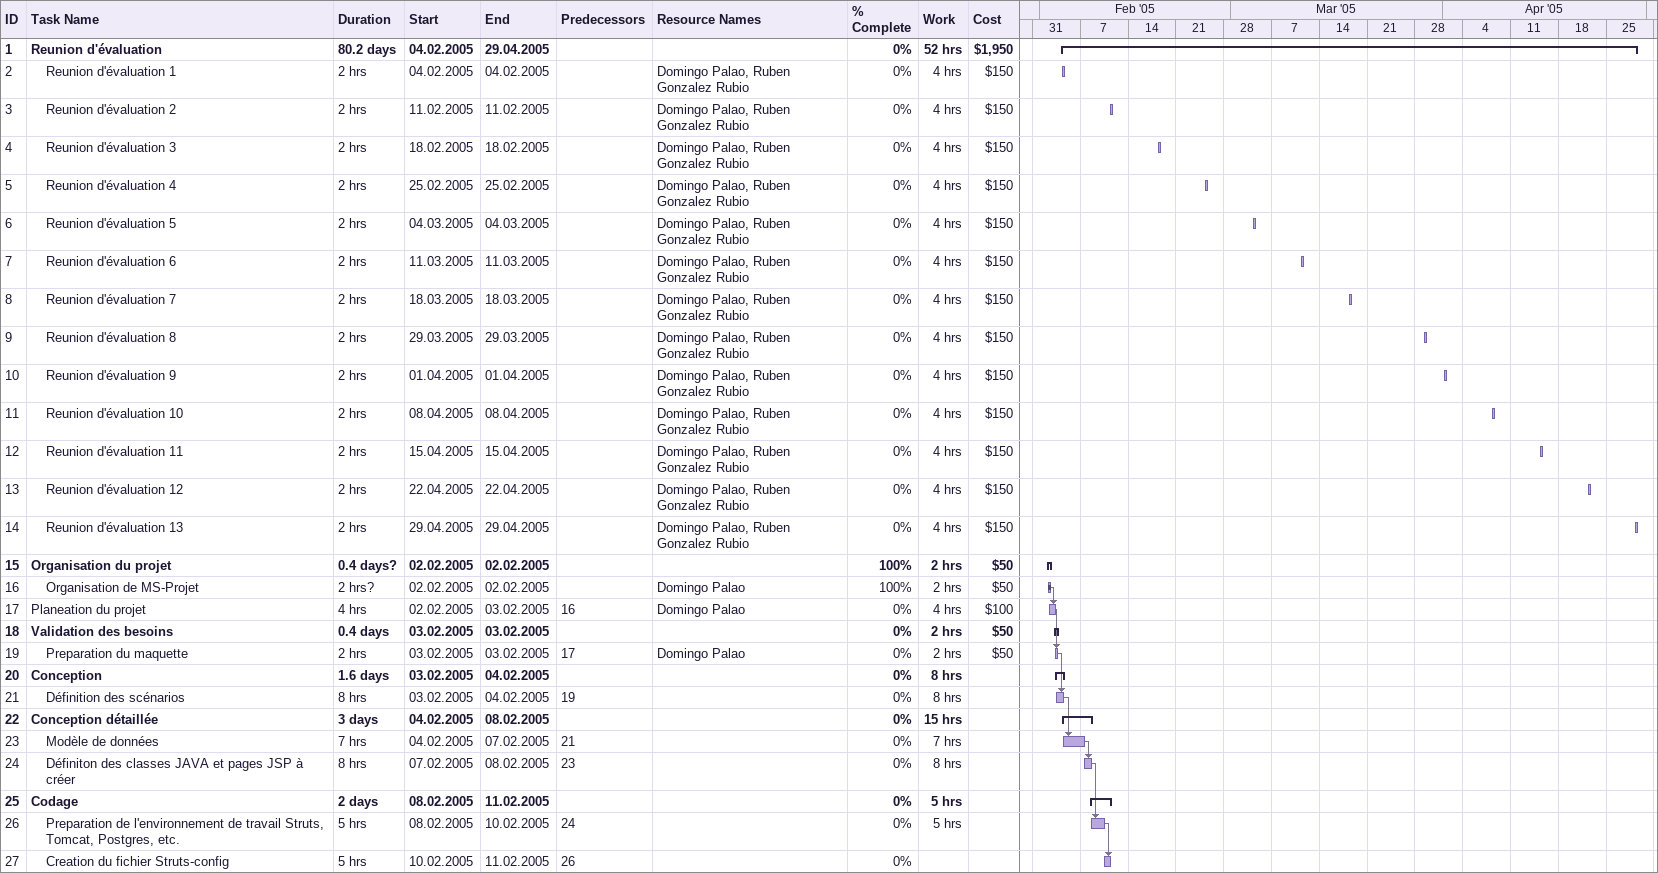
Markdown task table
| ID | Level | Task | Duration | Start | Finish | Predecessors | Resources | % complete | Work (h) | Cost ($) |
|---|---|---|---|---|---|---|---|---|---|---|
| 1 | 1 | **Reunion d'évaluation** | 80.2d | 2005-02-04 | 2005-04-29 |  |  | 0 | 52 | 1950 |
| 2 | 2 | Reunion d'évaluation 1 | 2h | 2005-02-04 | 2005-02-04 |  | Domingo Palao, Ruben Gonzalez Rubio | 0 | 4 | 150 |
| 3 | 2 | Reunion d'évaluation 2 | 2h | 2005-02-11 | 2005-02-11 |  | Domingo Palao, Ruben Gonzalez Rubio | 0 | 4 | 150 |
| 4 | 2 | Reunion d'évaluation 3 | 2h | 2005-02-18 | 2005-02-18 |  | Domingo Palao, Ruben Gonzalez Rubio | 0 | 4 | 150 |
| 5 | 2 | Reunion d'évaluation 4 | 2h | 2005-02-25 | 2005-02-25 |  | Domingo Palao, Ruben Gonzalez Rubio | 0 | 4 | 150 |
| 6 | 2 | Reunion d'évaluation 5 | 2h | 2005-03-04 | 2005-03-04 |  | Domingo Palao, Ruben Gonzalez Rubio | 0 | 4 | 150 |
| 7 | 2 | Reunion d'évaluation 6 | 2h | 2005-03-11 | 2005-03-11 |  | Domingo Palao, Ruben Gonzalez Rubio | 0 | 4 | 150 |
| 8 | 2 | Reunion d'évaluation 7 | 2h | 2005-03-18 | 2005-03-18 |  | Domingo Palao, Ruben Gonzalez Rubio | 0 | 4 | 150 |
| 9 | 2 | Reunion d'évaluation 8 | 2h | 2005-03-29 | 2005-03-29 |  | Domingo Palao, Ruben Gonzalez Rubio | 0 | 4 | 150 |
| 10 | 2 | Reunion d'évaluation 9 | 2h | 2005-04-01 | 2005-04-01 |  | Domingo Palao, Ruben Gonzalez Rubio | 0 | 4 | 150 |
| 11 | 2 | Reunion d'évaluation 10 | 2h | 2005-04-08 | 2005-04-08 |  | Domingo Palao, Ruben Gonzalez Rubio | 0 | 4 | 150 |
| 12 | 2 | Reunion d'évaluation 11 | 2h | 2005-04-15 | 2005-04-15 |  | Domingo Palao, Ruben Gonzalez Rubio | 0 | 4 | 150 |
| 13 | 2 | Reunion d'évaluation 12 | 2h | 2005-04-22 | 2005-04-22 |  | Domingo Palao, Ruben Gonzalez Rubio | 0 | 4 | 150 |
| 14 | 2 | Reunion d'évaluation 13 | 2h | 2005-04-29 | 2005-04-29 |  | Domingo Palao, Ruben Gonzalez Rubio | 0 | 4 | 150 |
| 15 | 1 | **Organisation du projet** | 0.4d? | 2005-02-02 | 2005-02-02 |  |  | 100 | 2 | 50 |
| 16 | 2 | Organisation de MS-Projet | 2h? | 2005-02-02 | 2005-02-02 |  | Domingo Palao | 100 | 2 | 50 |
| 17 | 1 | Planeation du projet | 4h | 2005-02-02 | 2005-02-03 | 16 | Domingo Palao | 0 | 4 | 100 |
| 18 | 1 | **Validation des besoins** | 0.4d | 2005-02-03 | 2005-02-03 |  |  | 0 | 2 | 50 |
| 19 | 2 | Preparation du maquette | 2h | 2005-02-03 | 2005-02-03 | 17 | Domingo Palao | 0 | 2 | 50 |
| 20 | 1 | **Conception** | 1.6d | 2005-02-03 | 2005-02-04 |  |  | 0 | 8 |  |
| 21 | 2 | Définition des scénarios | 8h | 2005-02-03 | 2005-02-04 | 19 |  | 0 | 8 |  |
| 22 | 1 | **Conception détaillée** | 3d | 2005-02-04 | 2005-02-08 |  |  | 0 | 15 |  |
| 23 | 2 | Modèle de données | 7h | 2005-02-04 | 2005-02-07 | 21 |  | 0 | 7 |  |
| 24 | 2 | Définiton des classes JAVA et pages JSP à créer | 8h | 2005-02-07 | 2005-02-08 | 23 |  | 0 | 8 |  |
| 25 | 1 | **Codage** | 2d | 2005-02-08 | 2005-02-11 |  |  | 0 | 5 |  |
| 26 | 2 | Preparation de l'environnement de travail Struts, Tomcat, Postgres, etc. | 5h | 2005-02-08 | 2005-02-10 | 24 |  | 0 | 5 |  |
| 27 | 2 | Creation du fichier Struts-config | 5h | 2005-02-10 | 2005-02-11 | 26 |  | 0 |  |  |
